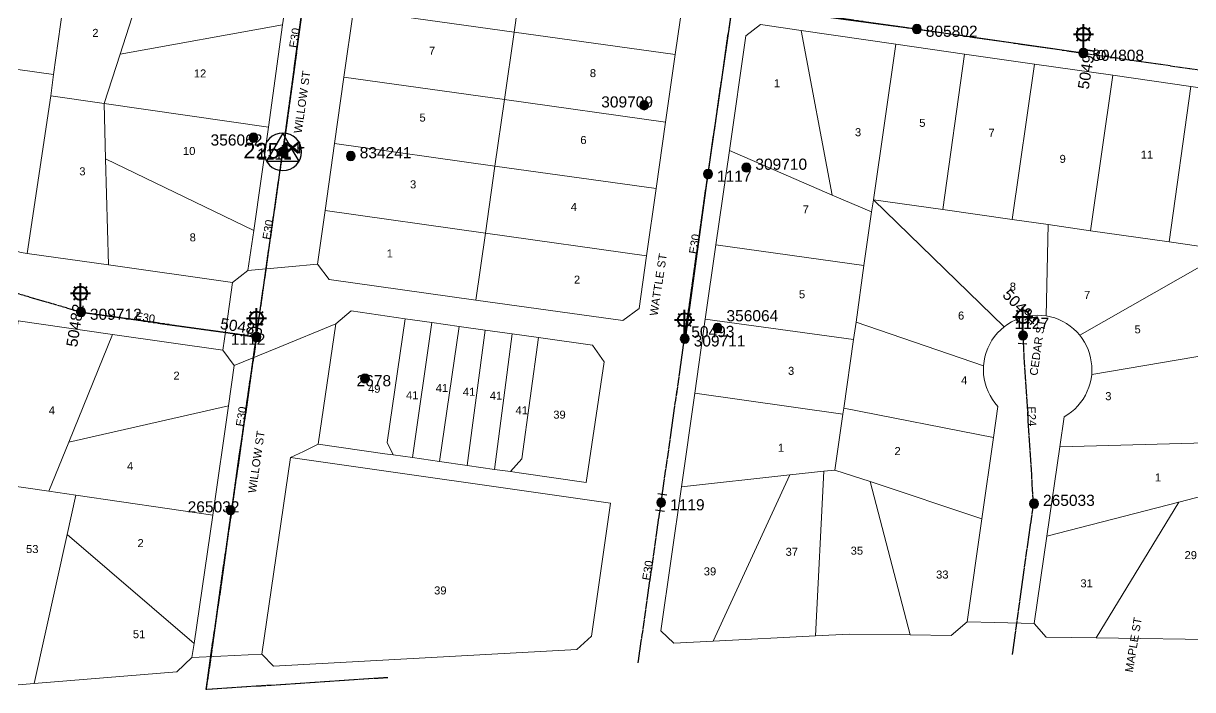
# Model space of a CAD drawing. Header units: metres. Extents: x 310453 to 311242, y 6256134 to 6256698.
# Drawn here: x 310601.4 to 310864.3, y 6256207.7 to 6256357.4 of the extents above; entities that cross this region are included whole.
import ezdxf
from ezdxf.enums import TextEntityAlignment as Align

# ---------------------------------------------------------------- set-up
doc = ezdxf.new("R2010")
doc.units = ezdxf.units.M
doc.linetypes.add('Cable Exist OH', pattern=[1, 1, 0])
doc.layers.get('0').update_dxf_attribs({"color": 6})
doc.layers.add('Cadastre Land Parcels_SP_EXT', color=9, linetype='Continuous', lineweight=5)
doc.layers.add('Cadastre Roads_SP_EXT', color=9, linetype='Continuous', lineweight=5)
for name, color, linetype in [('Equip_LV_EXT', 7, 'Continuous'), ('Equip_SP_LV_EXT', 7, 'Continuous'), ('Equip_SP_SL_EXT', 7, 'Continuous'), ('Mains_HV_EXT', 7, 'Continuous'), ('Mains_LV_EXT', 7, 'Continuous'), ('Mains_SL_EXT', 7, 'Continuous'), ('OH_Details_SP_MISC', 7, 'Continuous'), ('Sub_SP_TR_HV_LV_EXT', 7, 'Continuous'), ('SupportsOH_SP_TR_HV_LV_SL_EXT', 7, 'Continuous')]:
    doc.layers.add(name, color=color, linetype=linetype)
doc.styles.add('iecARIAL', font='arial.ttf', dxfattribs={"height": 2})
doc.styles.add('POLE_LABEL', font='arial.ttf')
doc.styles.get("Standard").update_dxf_attribs({"font": 'arial.ttf'})

# ---------------------------------------------------------------- blocks, each defined once
blk = doc.blocks.new('SUB_POLE_EXT')
blk.add_wipeout([(0, 4.22), (0.42, 4.2), (0.83, 4.14), (1.21, 4.05), (1.62, 3.9), (1.99, 3.72), (2.35, 3.51), (2.68, 3.26), (2.99, 2.99), (3.28, 2.66), (3.52, 2.34), (3.76, 1.92), (3.9, 1.62), (4.04, 1.23), (4.18, 0.63), (4.22, 0), (4.18, -0.61), (4.06, -1.15), (3.9, -1.62), (3.58, -2.24), (3.22, -2.73), (2.97, -3.01), (2.68, -3.26), (2.36, -3.5), (2, -3.72), (1.64, -3.89), (1.25, -4.03), (0.82, -4.14), (0.42, -4.2), (0, -4.22), (-0.41, -4.2), (-0.8, -4.15), (-1.21, -4.05), (-1.62, -3.9), (-1.99, -3.73), (-2.35, -3.51), (-2.68, -3.26), (-2.96, -3.02), (-3.23, -2.72), (-3.51, -2.35), (-3.71, -2.01), (-3.91, -1.6), (-4.05, -1.21), (-4.16, -0.76), (-4.22, -0.14), (-4.21, 0.39), (-4.14, 0.83), (-4.03, 1.27), (-3.9, 1.63), (-3.71, 2.02), (-3.5, 2.37), (-3.28, 2.67), (-2.99, 2.99), (-2.68, 3.27), (-2.33, 3.52), (-1.98, 3.73), (-1.63, 3.9), (-1.2, 4.05), (-0.78, 4.15), (-0.4, 4.21)])
blk.add_line((2.16, 0.48), (2.16, 0.48, 0))
blk.add_lwpolyline([(-4.22, 0, 1), (4.22, 0, 1)], format="xyb", close=True)
blk.add_lwpolyline([(2.14, 0.52), (0, 4.22), (-3.66, -2.11), (3.66, -2.11)], close=True)
for tag, height, flags, p in [('ASSET_NUM', 3.5, 8, (2, 2)), ('STREET_CODE', 0.2, 9, (1.5, 0)), ('CONSTRUCTED_VOLTAGE', 0.2, 9, (1.5, -0.2)), ('OPERATING_VOLTAGE', 0.2, 9, (1.5, -0.6)), ('OPERATED_BY', 0.2, 9, (1.5, -0.8)), ('ORIENTATION', 0.2, 9, (1.5, -1.2)), ('OWNED_BY', 0.2, 9, (1.5, -1.4)), ('SECONDARY_VOLTAGE', 0.2, 9, (1.5, -1.6)), ('STATE', 0.2, 9, (1.5, -1.8)), ('SUBSTATION_TYPE', 0.2, 9, (1.5, -2)), ('NO_PHASES', 0.2, 9, (1.5, -0.4)), ('MAINTAINED_BY', 0.2, 9, (1.5, -1)), ('USAGE', 0.2, 9, (1.5, -2.2)), ('LEGEND', 0.2, 9, (1.5, -2.4)), ('LOCATION', 0.2, 9, (1.5, -2.6)), ('STREETNAME', 0.2, 9, (1.5, -2.8)), ('SUBURB', 0.2, 9, (1.5, -3)), ('Z', 0.2, 1, (1.5, -3.4)), ('NOTES', 0.2, 9, (1.5, -3.2))]:
    blk.add_attdef(tag, text='', height=height, dxfattribs=dict(flags=flags)).set_placement(p, align=Align.MIDDLE_LEFT)
blk = doc.blocks.new('LV_OH_LINKS_OPEN_EXT')
for p, q in [((-0.17, 4.97), (-0.17, 5.46)), ((0.17, 4.97), (0.17, 5.46)), ((-0.17, 3), (-0.17, 2.5)), ((0.17, 3), (0.17, 2.5))]:
    blk.add_line(p, q)
blk.add_lwpolyline([(0, 2.99, 1), (0, 4.98, 1)], format="xyb", close=True)
at = {"flags": 9}
for tag, p in [('ACTUAL_STATUS', (0, 0)), ('CONSTRUCTED_VOLTAGE', (0, -0.2)), ('OPERATING_VOLTAGE', (0, -0.6)), ('ORIENTATION', (0, -0.8)), ('OWNED_BY', (0, -1)), ('STATE', (0, -1.2)), ('SWITCH_TYPE', (0, -1.4)), ('NO_PHASES', (0, -0.4)), ('USAGE', (0, -1.6)), ('LEGEND', (0, -1.8)), ('NOTES', (0, -2))]:
    blk.add_attdef(tag, text='', height=0.2, dxfattribs=at).set_placement(p, align=Align.MIDDLE_LEFT)
at = {"flags": 1}
blk.add_attdef('Z', (0, 0), '', height=0.2, dxfattribs=at)
blk = doc.blocks.new('LV_OH_LINKS_DISTFUSE_EXT')
for p, q in [((0, 0), (0.96, 0)), ((3.84, 0), (4.8, 0))]:
    blk.add_line(p, q)
blk.add_lwpolyline([(3.84, -1.2), (3.84, 1.2), (0.96, -1.2), (0.96, 1.2)], close=True)
at = {"flags": 9}
for tag, p in [('ACTUAL_STATUS', (0, 0)), ('CONSTRUCTED_VOLTAGE', (0, -0.2)), ('OPERATING_VOLTAGE', (0, -0.6)), ('ORIENTATION', (0, -0.8)), ('OWNED_BY', (0, -1)), ('STATE', (0, -1.2)), ('SWITCH_TYPE', (0, -1.4)), ('NO_PHASES', (0, -0.4)), ('USAGE', (0, -1.6)), ('NOTES', (0, -1.8))]:
    blk.add_attdef(tag, text='', height=0.2, dxfattribs=at).set_placement(p, align=Align.MIDDLE_LEFT)
at = {"flags": 1}
blk.add_attdef('Z', (0, 0), '', height=0.2, dxfattribs=at)
blk = doc.blocks.new('SL_LANTERN_EXT')
at = {"lineweight": 40}
for p, q in [((-1.46, 5.68), (-1.06, 5.28)), ((0, 1.97), (0, 6.47)), ((1.46, 5.68), (1.06, 5.28)), ((-2.25, 4.22), (2.25, 4.22)), ((-1.46, 2.76), (-1.06, 3.16)), ((0, 0), (0, 2.72)), ((1.46, 2.76), (1.06, 3.16))]:
    blk.add_line(p, q, dxfattribs=at)
blk.add_circle((0, 4.22), 1.5, dxfattribs=at)
at = {"style": 'iecARIAL', "flags": 8}
blk.add_attdef('ASSET_NUM', (1.5, 1.5), '', height=2.5, dxfattribs=at)
for tag, p, height, flags in [('OPERATING_VOLTAGE', (0.98, -1.65), 0.2, 9), ('ORIENTATION', (0.98, -1.85), 0.2, 9), ('OWNED_BY', (0.98, -2.05), 0.2, 9), ('STATE', (0.98, -2.25), 0.2, 9), ('CONSTRUCTED_VOLTAGE', (0.98, -0.65), 0.2, 9), ('CONTROL_TYPE', (0.98, -0.85), 0.2, 9), ('LANTERN_PURPOSE', (0.98, -1.05), 0.2, 9), ('LANTERN_TYPE', (0.98, -1.25), 0.2, 9), ('NO_PHASES', (0.98, -1.45), 0.2, 9), ('USAGE', (0.98, -2.45), 0.2, 9), ('CEXIST', (0.98, -2.65), 0.2, 9), ('LNUMBER', (2.18, -3.25), 2.5, 8), ('CNEW', (0.98, -2.85), 0.2, 9), ('CNUMBER', (0.98, -3.05), 0.2, 9), ('CREMOVE', (0.98, -3.25), 0.2, 9), ('CREPLACE', (0.98, -3.45), 0.2, 9), ('LKINGHEIGHT', (0.98, -3.65), 0.2, 9), ('LBRACKET', (0.98, -3.85), 0.2, 9), ('LBRACKETVOCAB', (0.98, -4.05), 0.2, 9), ('LCATEGORY', (0.98, -4.25), 0.2, 9), ('LCHARGE1', (0.98, -4.45), 0.2, 9), ('LCHARGE1PERCENT', (0.98, -4.65), 0.2, 9), ('LCHARGE2', (0.98, -4.85), 0.2, 9), ('LCHARGE2PERCENT', (0.98, -5.05), 0.2, 9), ('LCHARGE3', (0.98, -5.25), 0.2, 9), ('LCHARGE3PERCENT', (0.98, -5.45), 0.2, 9), ('LEXIST', (0.98, -5.65), 0.2, 9), ('LLAMP', (0.98, -5.85), 0.2, 9), ('LLAMPVOCAB', (0.98, -6.05), 0.2, 9), ('LMAST', (0.98, -6.25), 0.2, 9), ('LMASTVOCAB', (0.98, -6.45), 0.2, 9), ('LNEW', (0.98, -6.65), 0.2, 9), ('LANTNUMBER', (0.98, -6.85), 0.2, 9), ('LOUTREACH', (0.98, -7.25), 0.2, 9), ('LOUTREACHVOCAB', (0.98, -7.45), 0.2, 9), ('LRATECODE', (0.98, -7.65), 0.2, 9), ('LREMOVE', (0.98, -7.85), 0.2, 9), ('LREPLACE', (0.98, -8.05), 0.2, 9), ('STREETNAME', (0.98, -9.25), 0.2, 9), ('SUBURB', (0.98, -9.45), 0.2, 1), ('LTYPE', (0.98, -8.25), 0.2, 9), ('LTYPEVOCAB', (0.98, -8.45), 0.2, 9), ('LEGEND', (0.98, -8.65), 0.2, 9), ('LOCATION', (0.98, -8.85), 0.2, 9), ('NOTES', (0.98, -9.05), 0.2, 9)]:
    blk.add_attdef(tag, p, '', height=height, dxfattribs=dict(flags=flags))
blk = doc.blocks.new('POLE_EXT')
blk.add_hatch(color=256).paths.add_polyline_path([(-1, 0, 1), (1, 0, 1)])
blk.add_lwpolyline([(-1, 0, 1), (1, 0, 1)], format="xyb", close=True)
for tag, height, flags, p in [('pNumber', 2.5, 8, (-17.84, 2.07)), ('OWNED_BY', 0.2, 9, (1.35, -0.4)), ('SPECIAL_USE', 0.2, 9, (1.35, -0.8)), ('STATE', 0.2, 9, (1.35, -1)), ('cLV', 0.2, 9, (1.35, -1.4)), ('hDepth', 0.2, 9, (1.35, -1.6)), ('hDia', 0.2, 9, (1.35, -1.8)), ('cHV', 0.2, 9, (1.35, -2)), ('PARENT', 0.2, 9, (1.35, -0.6)), ('USAGE', 0.2, 9, (1.35, -1.2)), ('LBRACKET', 0.2, 9, (1.35, -2.2)), ('LExisting', 0.2, 9, (1.35, -2.4)), ('LANTNUMBER', 0.2, 9, (1.35, -2.6)), ('cLinedev', 0.2, 9, (1.35, -3.4)), ('pExisting', 0.2, 9, (1.35, -3.8)), ('pFooting', 0.2, 9, (1.35, -4.4)), ('pNew', 0.2, 9, (1.35, -4.6)), ('pRelocate', 0.2, 9, (1.35, -5)), ('pRemove', 0.2, 9, (1.35, -5.2)), ('LOther', 0.2, 9, (1.35, -2.8)), ('LRemove', 0.2, 9, (1.35, -3)), ('LEGEND', 0.2, 9, (1.35, -3.2)), ('LOCATION', 0.2, 9, (1.35, -3.6)), ('PFNUMBER', 0.2, 9, (1.35, -4)), ('NEWPFNUMBER', 0.2, 9, (1.35, -4.2)), ('pReplace', 0.2, 9, (1.35, -5.4)), ('pStay', 0.2, 9, (1.35, -5.6)), ('pType', 0.2, 9, (1.35, -5.8)), ('cspan', 0.2, 9, (1.35, -6)), ('STREETNAME', 0.2, 9, (1.35, -6.2)), ('SUBURB', 0.2, 9, (1.35, -6.4)), ('OPERATED_BY', 0.2, 9, (1.36, -7.01)), ('NOTES', 0.2, 9, (1.35, -6.6)), ('MAINTAINED_BY', 0.2, 9, (1.36, -6.81))]:
    blk.add_attdef(tag, text='', height=height, dxfattribs=dict(flags=flags)).set_placement(p, align=Align.MIDDLE_LEFT)
at = {"style": 'POLE_LABEL'}
for tag, height, flags, p in [('ASSET_NUM', 2.5, 8, (2, 2)), ('STRUCTURE_PLANT_NUMBER', 0.2, 9, (1.35, 0.03)), ('STREET_CODE', 0.2, 9, (1.35, -0.2))]:
    blk.add_attdef(tag, text='', height=height, dxfattribs=dict(at, flags=flags)).set_placement(p, align=Align.MIDDLE_LEFT)
at = {"flags": 1}
blk.add_attdef('Z', (1.35, -7.33), '', height=0.2, dxfattribs=at)
blk = doc.blocks.new('End Shackle_EXT')
blk.add_wipeout([(0, 0.25), (1.81, 0.25), (1.82, -0.25), (0, -0.25)])
blk.add_line((1.81, -1), (1.81, 1))
at = {"flags": 1}
blk.add_attdef('Z', (0, 0), '', height=0.2, dxfattribs=at)
at = {"flags": 9}
for tag, p in [('CONNECTOR_TYPE', (0, 0)), ('CONSTRUCTED_VOLTAGE', (0, -0.2)), ('OPERATING_VOLTAGE', (0, -0.6)), ('ORIENTATION', (0, -0.8)), ('OWNED_BY', (0, -1)), ('STATE', (0, -1.2)), ('NO_PHASES', (0, -0.4)), ('USAGE', (0, -1.4)), ('NOTES', (0, -1.6))]:
    blk.add_attdef(tag, text='', height=0.2, dxfattribs=at).set_placement(p, align=Align.MIDDLE_LEFT)

msp = doc.modelspace()

# ---------------------------------------------------------------- linework, layer by layer
at = {"layer": 'Cadastre Land Parcels_SP_EXT', "linetype": 'Continuous'}
for points in [[(310612.37, 6256375.97), (310594.29, 6256378.54), (310590.01, 6256348.49), (310592.09, 6256348.19), (310608.22, 6256345.89), (310612.37, 6256375.97)], [(310623.16, 6256350.47), (310630.52, 6256373.39), (310612.37, 6256375.97), (310608.22, 6256345.89), (310607.6, 6256341.08), (310619.59, 6256339.36), (310623.16, 6256350.47)], [(310713.88, 6256370.43), (310677.73, 6256375.46), (310675.61, 6256360.42), (310711.74, 6256355.4), (310713.88, 6256370.43)], [(310659.7, 6256357.08), (310661, 6256366.08), (310658.38, 6256369.43), (310630.52, 6256373.39), (310623.16, 6256350.47), (310659.7, 6256357.08)], [(310750.14, 6256365.4), (310713.88, 6256370.43), (310711.74, 6256355.4), (310747.99, 6256350.37), (310750.14, 6256365.4)], [(310711.74, 6256355.4), (310675.61, 6256360.42), (310673.49, 6256345.34), (310709.61, 6256340.29), (310711.74, 6256355.4)], [(310747.99, 6256350.37), (310711.74, 6256355.4), (310709.61, 6256340.29), (310745.83, 6256335.23), (310747.99, 6256350.37)], [(310776.34, 6256355.83), (310767.16, 6256357.18), (310763.85, 6256354.6), (310760.17, 6256328.83), (310783.32, 6256318.82), (310776.34, 6256355.83)], [(310797.63, 6256352.76), (310776.34, 6256355.83), (310783.32, 6256318.82), (310792.14, 6256315.04), (310792.6, 6256317.73), (310797.63, 6256352.76)], [(310813.07, 6256350.51), (310797.63, 6256352.76), (310792.6, 6256317.73), (310808.14, 6256315.54), (310813.07, 6256350.51)], [(310828.78, 6256348.26), (310813.07, 6256350.51), (310808.14, 6256315.54), (310823.73, 6256313.31), (310828.78, 6256348.26)], [(310607.6, 6256341.08), (310608.22, 6256345.89), (310592.09, 6256348.19), (310586.98, 6256312.39), (310588.59, 6256311.66), (310590.17, 6256310.87), (310591.73, 6256310.02), (310593.24, 6256309.11), (310594.44, 6256308.4), (310595.68, 6256307.76), (310596.95, 6256307.19), (310598.26, 6256306.7), (310599.59, 6256306.28), (310600.94, 6256305.94), (310602.3, 6256305.68), (310607.6, 6256341.08)], [(310846.39, 6256345.72), (310828.78, 6256348.26), (310823.73, 6256313.31), (310831.82, 6256312.16), (310841.36, 6256310.79), (310846.39, 6256345.72)], [(310709.61, 6256340.29), (310673.49, 6256345.34), (310671.38, 6256330.37), (310707.46, 6256325.32), (310709.61, 6256340.29)], [(310863.91, 6256343.19), (310846.39, 6256345.72), (310841.36, 6256310.79), (310859.03, 6256308.27), (310863.91, 6256343.19)], [(310881.14, 6256340.68), (310863.91, 6256343.19), (310859.03, 6256308.27), (310872.41, 6256306.34), (310876.21, 6256305.82), (310881.14, 6256340.68)], [(310619.91, 6256326.95), (310619.59, 6256339.36), (310607.6, 6256341.08), (310602.3, 6256305.68), (310620.54, 6256303.15), (310619.91, 6256326.95)], [(310745.83, 6256335.23), (310709.61, 6256340.29), (310707.46, 6256325.32), (310743.7, 6256320.27), (310745.83, 6256335.23)], [(310707.46, 6256325.32), (310671.38, 6256330.37), (310669.26, 6256315.33), (310705.32, 6256310.25), (310707.46, 6256325.32)], [(310792.14, 6256315.04), (310783.32, 6256318.82), (310760.17, 6256328.83), (310757.15, 6256307.63), (310790.4, 6256303.02), (310792.14, 6256315.04)], [(310743.7, 6256320.27), (310707.46, 6256325.32), (310705.32, 6256310.25), (310741.51, 6256305.18), (310743.7, 6256320.27)], [(310821.96, 6256289.22), (310792.6, 6256317.73), (310792.14, 6256315.04), (310790.4, 6256303.02), (310788.66, 6256290.23), (310817.31, 6256280.45), (310817.43, 6256281.47), (310817.62, 6256282.47), (310817.9, 6256283.45), (310818.27, 6256284.41), (310818.71, 6256285.33), (310819.22, 6256286.21), (310819.81, 6256287.05), (310820.47, 6256287.83), (310821.19, 6256288.56), (310821.96, 6256289.22)], [(310808.14, 6256315.54), (310792.6, 6256317.73), (310821.96, 6256289.22), (310822.78, 6256289.81), (310823.64, 6256290.33), (310824.55, 6256290.77), (310825.48, 6256291.14), (310826.44, 6256291.43), (310827.43, 6256291.64), (310828.42, 6256291.77), (310829.43, 6256291.82), (310830.44, 6256291.78), (310831.43, 6256291.66), (310831.82, 6256312.16), (310823.73, 6256313.31), (310808.14, 6256315.54)], [(310705.32, 6256310.25), (310669.26, 6256315.33), (310667.56, 6256303.29), (310670.21, 6256299.85), (310703.17, 6256295.22), (310705.32, 6256310.25)], [(310841.36, 6256310.79), (310831.82, 6256312.16), (310831.43, 6256291.66), (310832.4, 6256291.47), (310833.34, 6256291.19), (310834.26, 6256290.84), (310835.15, 6256290.42), (310836, 6256289.93), (310836.82, 6256289.37), (310837.58, 6256288.75), (310838.29, 6256288.07), (310838.94, 6256287.33), (310872.41, 6256306.34), (310859.03, 6256308.27), (310841.36, 6256310.79)], [(310741.51, 6256305.18), (310705.32, 6256310.25), (310703.17, 6256295.22), (310736.24, 6256290.6), (310739.85, 6256293.32), (310741.51, 6256305.18)], [(310790.4, 6256303.02), (310757.15, 6256307.63), (310754.76, 6256290.9), (310788.09, 6256286.32), (310788.66, 6256290.23), (310790.4, 6256303.02)], [(310841.64, 6256278.51), (310873.04, 6256283.83), (310874.05, 6256290.9), (310875.82, 6256303.07), (310876.21, 6256305.82), (310872.41, 6256306.34), (310838.94, 6256287.33), (310839.51, 6256286.58), (310840.02, 6256285.78), (310840.46, 6256284.95), (310840.84, 6256284.08), (310841.15, 6256283.19), (310841.39, 6256282.27), (310841.56, 6256281.34), (310841.66, 6256280.4), (310841.69, 6256279.46), (310841.64, 6256278.51)], [(310687.3, 6256291.03), (310675.09, 6256292.76), (310671.7, 6256289.86), (310667.71, 6256262.8), (310682.73, 6256260.67), (310684.59, 6256260.4), (310683.24, 6256263.24), (310687.3, 6256291.03)], [(310621.47, 6256287.5), (310600.23, 6256290.55), (310595.16, 6256254.02), (310607.14, 6256252.26), (310611.62, 6256263.25), (310621.47, 6256287.5)], [(310693.24, 6256290.19), (310687.3, 6256291.03), (310683.24, 6256263.24), (310684.59, 6256260.4), (310688.89, 6256259.8), (310693.24, 6256290.19)], [(310699.41, 6256289.31), (310693.24, 6256290.19), (310688.89, 6256259.8), (310695.02, 6256258.93), (310699.41, 6256289.31)], [(310785.9, 6256270.94), (310788.09, 6256286.32), (310754.76, 6256290.9), (310752.39, 6256274.3), (310785.65, 6256269.59), (310785.9, 6256270.94)], [(310817.31, 6256280.45), (310788.66, 6256290.23), (310788.09, 6256286.32), (310785.9, 6256270.94), (310819.53, 6256264.33), (310820.53, 6256271.33), (310819.88, 6256272.09), (310819.3, 6256272.89), (310818.79, 6256273.74), (310818.35, 6256274.64), (310817.98, 6256275.56), (310817.69, 6256276.51), (310817.47, 6256277.48), (310817.34, 6256278.47), (310817.28, 6256279.46), (310817.31, 6256280.45)], [(310646.26, 6256283.96), (310621.47, 6256287.5), (310611.62, 6256263.25), (310647.56, 6256271.43), (310648.85, 6256280.53), (310646.26, 6256283.96)], [(310705.27, 6256288.48), (310699.41, 6256289.31), (310695.02, 6256258.93), (310701.23, 6256258.06), (310705.27, 6256288.48)], [(310711.34, 6256287.62), (310705.27, 6256288.48), (310701.23, 6256258.06), (310707.34, 6256257.17), (310711.34, 6256287.62)], [(310717.26, 6256286.78), (310711.34, 6256287.62), (310707.34, 6256257.17), (310710.97, 6256256.66), (310713.49, 6256259.5), (310717.26, 6256286.78)], [(310731.99, 6256281.34), (310729.38, 6256285.07), (310717.26, 6256286.78), (310713.49, 6256259.5), (310710.97, 6256256.66), (310712.92, 6256256.39), (310727.99, 6256254.25), (310731.99, 6256281.34)], [(310871.68, 6256274.26), (310873.04, 6256283.83), (310841.64, 6256278.51), (310841.51, 6256277.54), (310841.3, 6256276.57), (310841.02, 6256275.63), (310840.66, 6256274.71), (310840.23, 6256273.83), (310839.72, 6256272.98), (310839.16, 6256272.18), (310838.52, 6256271.42), (310837.83, 6256270.72), (310837.09, 6256270.07), (310836.29, 6256269.49), (310835.45, 6256268.98), (310834.47, 6256262.24), (310870.09, 6256263.19), (310871.68, 6256274.26)], [(310785.65, 6256269.59), (310752.39, 6256274.3), (310749.38, 6256253.25), (310773.75, 6256255.91), (310781.44, 6256256.74), (310783.89, 6256256.97), (310785.65, 6256269.59)], [(310644.03, 6256246.84), (310647.56, 6256271.43), (310611.62, 6256263.25), (310607.14, 6256252.26), (310613.22, 6256251.37), (310644.03, 6256246.84)], [(310819.53, 6256264.33), (310785.9, 6256270.94), (310785.65, 6256269.59), (310783.89, 6256256.97), (310791.81, 6256254.41), (310816.94, 6256246.07), (310819.53, 6256264.33)], [(310869.31, 6256257.59), (310870.09, 6256263.19), (310834.47, 6256262.24), (310831.54, 6256242.17), (310861.22, 6256249.81), (310868.47, 6256251.69), (310869.31, 6256257.59)], [(310733.46, 6256249.61), (310661.47, 6256259.81), (310655, 6256215.66), (310657.65, 6256212.93), (310725.84, 6256216.69), (310729.2, 6256219.65), (310733.46, 6256249.61)], [(310773.75, 6256255.91), (310749.38, 6256253.25), (310744.76, 6256220.88), (310747.67, 6256218.1), (310756.52, 6256218.56), (310773.75, 6256255.91)], [(310781.44, 6256256.74), (310773.75, 6256255.91), (310756.52, 6256218.56), (310779.55, 6256219.76), (310781.44, 6256256.74)], [(310791.81, 6256254.41), (310783.89, 6256256.97), (310781.44, 6256256.74), (310779.55, 6256219.76), (310787.14, 6256220.15), (310800.81, 6256219.96), (310791.81, 6256254.41)], [(310611.24, 6256242.54), (310613.22, 6256251.37), (310607.14, 6256252.26), (310595.16, 6256254.02), (310594.78, 6256251.52), (310588.66, 6256207.77), (310603.87, 6256209.03), (310611.24, 6256242.54)], [(310813.65, 6256222.87), (310816.94, 6256246.07), (310791.81, 6256254.41), (310800.81, 6256219.96), (310810.05, 6256219.83), (310813.65, 6256222.87)], [(310644.03, 6256246.84), (310613.22, 6256251.37), (310611.24, 6256242.54), (310639.79, 6256218.03), (310644.03, 6256246.84)], [(310867.57, 6256245.38), (310868.47, 6256251.69), (310861.22, 6256249.81), (310842.63, 6256219.3), (310872.72, 6256218.83), (310867.57, 6256245.38)], [(310842.63, 6256219.3), (310861.22, 6256249.81), (310831.54, 6256242.17), (310828.67, 6256222.52), (310831.41, 6256219.47), (310842.63, 6256219.3)], [(310639.79, 6256218.03), (310611.24, 6256242.54), (310603.87, 6256209.03), (310635.91, 6256211.67), (310639.32, 6256214.87), (310639.79, 6256218.03)]]:
    msp.add_lwpolyline(points, close=True, dxfattribs=at)
at = {"layer": 'Cadastre Roads_SP_EXT', "linetype": 'Continuous'}
msp.add_lwpolyline([(310600.23, 6256290.55), (310621.47, 6256287.5), (310646.26, 6256283.96), (310647.36, 6256291.62), (310648.45, 6256299.18), (310620.54, 6256303.15), (310602.3, 6256305.68), (310600.94, 6256305.94)], dxfattribs=at)
for points in [[(310667.71, 6256262.8), (310671.7, 6256289.86), (310658.54, 6256284.48), (310648.85, 6256280.53), (310647.56, 6256271.43), (310644.03, 6256246.84), (310639.79, 6256218.03), (310639.32, 6256214.87), (310645.84, 6256215.2), (310655, 6256215.66), (310661.47, 6256259.81), (310664.4, 6256261.21), (310667.71, 6256262.8)], [(310831.43, 6256291.66), (310830.44, 6256291.78), (310829.43, 6256291.82), (310828.42, 6256291.77), (310827.43, 6256291.64), (310826.44, 6256291.43), (310825.48, 6256291.14), (310824.55, 6256290.77), (310823.64, 6256290.33), (310822.78, 6256289.81), (310821.96, 6256289.22), (310821.19, 6256288.56), (310820.47, 6256287.83), (310819.81, 6256287.05), (310819.22, 6256286.21), (310818.71, 6256285.33), (310818.27, 6256284.41), (310817.9, 6256283.45), (310817.62, 6256282.47), (310817.43, 6256281.47), (310817.31, 6256280.45), (310817.28, 6256279.46), (310817.34, 6256278.47), (310817.47, 6256277.48), (310817.69, 6256276.51), (310817.98, 6256275.56), (310818.35, 6256274.64), (310818.79, 6256273.74), (310819.3, 6256272.89), (310819.88, 6256272.09), (310820.53, 6256271.33), (310819.53, 6256264.33), (310816.94, 6256246.07), (310813.65, 6256222.87), (310819.89, 6256222.73), (310828.67, 6256222.52), (310831.54, 6256242.17), (310834.47, 6256262.24), (310835.45, 6256268.98), (310836.29, 6256269.49), (310837.09, 6256270.07), (310837.83, 6256270.72), (310838.52, 6256271.42), (310839.16, 6256272.18), (310839.72, 6256272.98), (310840.23, 6256273.83), (310840.66, 6256274.71), (310841.02, 6256275.63), (310841.3, 6256276.57), (310841.51, 6256277.54), (310841.64, 6256278.51), (310841.69, 6256279.46), (310841.66, 6256280.4), (310841.56, 6256281.34), (310841.39, 6256282.27), (310841.15, 6256283.19), (310840.84, 6256284.08), (310840.46, 6256284.95), (310840.02, 6256285.78), (310839.51, 6256286.58), (310838.94, 6256287.33), (310838.29, 6256288.07), (310837.58, 6256288.75), (310836.82, 6256289.37), (310836, 6256289.93), (310835.15, 6256290.42), (310834.26, 6256290.84), (310833.34, 6256291.19), (310832.4, 6256291.47), (310831.43, 6256291.66)]]:
    msp.add_lwpolyline(points, close=True, dxfattribs=at)
at = {"layer": 'Mains_LV_EXT', "color": 7, "linetype": 'Cable Exist OH'}
for points in [[(310755.38, 6256323.56), (310760.94, 6256362.04)], [(310761.04, 6256362), (310802.33, 6256356.13)]]:
    msp.add_lwpolyline(points, dxfattribs=at)
at = {"layer": 'Mains_LV_EXT', "linetype": 'Cable Exist OH'}
for points in [[(310802.33, 6256356.13), (310839.77, 6256350.72)], [(310839.77, 6256350.72), (310880.34, 6256344.85)], [(310750.09, 6256286.56), (310755.38, 6256323.56)], [(310614.25, 6256292.51), (310575.26, 6256303.91)], [(310614.25, 6256292.51), (310653.82, 6256286.92)], [(310653.82, 6256286.92), (310648.41, 6256249.24)], [(310648.41, 6256249.24), (310642.51, 6256207.68)], [(310823.82, 6256215.55), (310828.56, 6256249.45)]]:
    msp.add_lwpolyline(points, dxfattribs=at)
at = {"layer": 'Mains_LV_EXT', "linetype": 'Continuous'}
msp.add_lwpolyline([(310654.1, 6256288.91, 0.563672), (310651.84, 6256287.21)], format="xyb", dxfattribs=at)
at = {"layer": 'Mains_SL_EXT', "linetype": 'Cable Exist OH'}
for points in [[(310750.09, 6256286.55), (310755.38, 6256323.56), (310760.94, 6256362.04)], [(310760.94, 6256362.04), (310802.33, 6256356.13), (310839.77, 6256350.72)], [(310839.77, 6256350.72), (310880.34, 6256344.85), (310918.52, 6256339.21)], [(310614.25, 6256292.51), (310575.26, 6256303.91), (310541.81, 6256308.67)], [(310653.82, 6256286.92), (310614.25, 6256292.51)], [(310642.51, 6256207.68), (310648.41, 6256249.24), (310653.82, 6256286.92)]]:
    msp.add_lwpolyline(points, dxfattribs=at)
at = {"layer": 'OH_Details_SP_MISC', "color": 7, "linetype": 'Continuous', "flags": 128}
for points in [[(310760.89, 6256361.78), (310755.34, 6256323.66), (310750.27, 6256286.95)], [(310761.14, 6256361.66), (310802.62, 6256356.11), (310840.15, 6256350.68)]]:
    msp.add_lwpolyline(points, dxfattribs=at)

# ---------------------------------------------------------------- block references
at = {"layer": 'Equip_SP_LV_EXT', "rotation": 263.6060170864628}
msp.add_blockref('LV_OH_LINKS_OPEN_EXT', (310839.77, 6256350.72), dxfattribs=at)
at = {"layer": 'Equip_SP_SL_EXT'}
ref = msp.add_blockref('SL_LANTERN_EXT', (310839.77, 6256350.72), dxfattribs=at)
ref.add_attrib('ASSET_NUM', '50491', dxfattribs={"layer": '0', "height": 2.5, "rotation": 80.7239, "style": 'iecARIAL'}).set_placement((310841.27, 6256352.22), align=Align.MIDDLE_RIGHT)
ref = msp.add_blockref('SL_LANTERN_EXT', (310614.25, 6256292.51), dxfattribs=at)
ref.add_attrib('ASSET_NUM', '50482', dxfattribs={"layer": '0', "height": 2.5, "rotation": 81.0171, "style": 'iecARIAL'}).set_placement((310615.75, 6256294.01), align=Align.BOTTOM_RIGHT)
ref = msp.add_blockref('SL_LANTERN_EXT', (310826.18, 6256287.25), dxfattribs=at)
ref.add_attrib('ASSET_NUM', '50494', dxfattribs={"layer": '0', "height": 2.5, "rotation": 314.7105, "style": 'iecARIAL'}).set_placement((310827.69, 6256288.75), align=Align.BOTTOM_RIGHT)
ref = msp.add_blockref('SL_LANTERN_EXT', (310653.82, 6256286.92), dxfattribs=at)
ref.add_attrib('ASSET_NUM', '50485', dxfattribs={"layer": '0', "height": 2.5, "rotation": 350.7095, "style": 'iecARIAL'}).set_placement((310655.32, 6256288.43), align=Align.MIDDLE_RIGHT)
ref = msp.add_blockref('SL_LANTERN_EXT', (310750.09, 6256286.55), dxfattribs=at)
ref.add_attrib('ASSET_NUM', '50493', dxfattribs={"layer": '0', "height": 2.5, "rotation": 0.812, "style": 'iecARIAL'}).set_placement((310751.59, 6256288.05), align=Align.MIDDLE_LEFT)
at = {"layer": 'Sub_SP_TR_HV_LV_EXT'}
ref = msp.add_blockref('SUB_POLE_EXT', (310659.75, 6256328.53), dxfattribs=at)
ref.add_attrib('ASSET_NUM', '2251', dxfattribs={"layer": '0', "height": 3.5}).set_placement((310661.75, 6256328.78), align=Align.MIDDLE_RIGHT)
at = {"layer": 'SupportsOH_SP_TR_HV_LV_SL_EXT'}
ref = msp.add_blockref('POLE_EXT', (310802.33, 6256356.13), dxfattribs=at)
ref.add_attrib('ASSET_NUM', '805802', dxfattribs={"layer": '0', "height": 2.5, "style": 'POLE_LABEL'}).set_placement((310804.33, 6256356.88), align=Align.TOP_LEFT)
ref = msp.add_blockref('POLE_EXT', (310839.77, 6256350.72), dxfattribs=at)
ref.add_attrib('ASSET_NUM', '804808', dxfattribs={"layer": '0', "height": 2.5, "style": 'POLE_LABEL'}).set_placement((310841.77, 6256351.47), align=Align.TOP_LEFT)
ref = msp.add_blockref('POLE_EXT', (310741, 6256339), dxfattribs=at)
ref.add_attrib('ASSET_NUM', '309709', dxfattribs={"layer": '0', "height": 2.5, "style": 'POLE_LABEL'}).set_placement((310743, 6256339.75), align=Align.MIDDLE_RIGHT)
ref = msp.add_blockref('POLE_EXT', (310675.04, 6256327.59), dxfattribs=at)
ref.add_attrib('ASSET_NUM', '834241', dxfattribs={"layer": '0', "height": 2.5, "style": 'POLE_LABEL'}).set_placement((310677.04, 6256328.34), align=Align.MIDDLE_LEFT)
ref = msp.add_blockref('POLE_EXT', (310764, 6256325), dxfattribs=at)
ref.add_attrib('ASSET_NUM', '309710', dxfattribs={"layer": '0', "height": 2.5, "style": 'POLE_LABEL'}).set_placement((310766, 6256325.75), align=Align.MIDDLE_LEFT)
ref = msp.add_blockref('POLE_EXT', (310755.38, 6256323.56), dxfattribs=at)
ref.add_attrib('ASSET_NUM', '1117', dxfattribs={"layer": '0', "height": 2.5, "style": 'POLE_LABEL'}).set_placement((310757.38, 6256324.31), align=Align.TOP_LEFT)
ref = msp.add_blockref('POLE_EXT', (310614.37, 6256292.53), dxfattribs=at)
ref.add_attrib('ASSET_NUM', '309712', dxfattribs={"layer": '0', "height": 2.5, "style": 'POLE_LABEL'}).set_placement((310616.37, 6256293.28), align=Align.TOP_LEFT)
ref = msp.add_blockref('POLE_EXT', (310757.51, 6256288.95), dxfattribs=at)
ref.add_attrib('ASSET_NUM', '356064', dxfattribs={"layer": '0', "height": 2.5, "style": 'POLE_LABEL'}).set_placement((310759.51, 6256289.7), align=Align.BOTTOM_LEFT)
ref = msp.add_blockref('POLE_EXT', (310653.82, 6256286.92), dxfattribs=at)
ref.add_attrib('ASSET_NUM', '1112', dxfattribs={"layer": '0', "height": 2.5, "style": 'POLE_LABEL'}).set_placement((310655.82, 6256287.67), align=Align.TOP_RIGHT)
ref = msp.add_blockref('POLE_EXT', (310750.14, 6256286.54), dxfattribs=at)
ref.add_attrib('ASSET_NUM', '309711', dxfattribs={"layer": '0', "height": 2.5, "style": 'POLE_LABEL'}).set_placement((310752.14, 6256287.29), align=Align.TOP_LEFT)
ref = msp.add_blockref('POLE_EXT', (310678.22, 6256277.59), dxfattribs=at)
ref.add_attrib('ASSET_NUM', '2678', dxfattribs={"layer": '0', "height": 2.5, "style": 'POLE_LABEL'}).set_placement((310680.22, 6256278.34), align=Align.TOP_CENTER)
ref = msp.add_blockref('POLE_EXT', (310828.69, 6256249.46), dxfattribs=at)
ref.add_attrib('ASSET_NUM', '265033', dxfattribs={"layer": '0', "height": 2.5, "style": 'POLE_LABEL'}).set_placement((310830.69, 6256250.21), align=Align.MIDDLE_LEFT)
ref = msp.add_blockref('POLE_EXT', (310648, 6256248), dxfattribs=at)
ref.add_attrib('ASSET_NUM', '265032', dxfattribs={"layer": '0', "height": 2.5, "style": 'POLE_LABEL'}).set_placement((310650, 6256248.75), align=Align.MIDDLE_RIGHT)

# ---------------------------------------------------------------- texts
at = {"layer": 'Cadastre Land Parcels_SP_EXT'}
for s, p in [('2', (310616.91, 6256354.36)), ('7', (310692.61, 6256350.36)), ('12', (310639.74, 6256345.24)), ('8', (310728.79, 6256345.32)), ('1', (310770.17, 6256343.05)), ('5', (310690.48, 6256335.33)), ('5', (310802.86, 6256334.14)), ('6', (310726.65, 6256330.28)), ('3', (310788.41, 6256332.04)), ('7', (310818.43, 6256331.9)), ('10', (310637.3, 6256327.82)), ('9', (310834.42, 6256326.05)), ('11', (310852.67, 6256326.99)), ('3', (310613.99, 6256323.25)), ('3', (310688.36, 6256320.32)), ('4', (310724.5, 6256315.26)), ('7', (310776.64, 6256314.67)), ('8', (310638.8, 6256308.4)), ('1', (310683.11, 6256304.79)), ('2', (310725.22, 6256298.91)), ('8', (310823.22, 6256297.34)), ('5', (310775.81, 6256295.62)), ('7', (310839.92, 6256295.47)), ('6', (310811.58, 6256290.83)), ('5', (310851.27, 6256287.74)), ('2', (310635.15, 6256277.33)), ('3', (310773.36, 6256278.41)), ('4', (310812.27, 6256276.3)), ('49', (310678.91, 6256274.39)), ('41', (310687.45, 6256272.93)), ('41', (310694.14, 6256274.56)), ('41', (310700.23, 6256273.7)), ('41', (310706.29, 6256272.83)), ('3', (310844.69, 6256272.72)), ('4', (310607.12, 6256269.52)), ('41', (310712.08, 6256269.55)), ('39', (310720.57, 6256268.57)), ('1', (310771.08, 6256261.13)), ('2', (310797.29, 6256260.38)), ('4', (310624.71, 6256257.03)), ('1', (310855.85, 6256254.45)), ('53', (310602.01, 6256238.36)), ('2', (310627.07, 6256239.7)), ('35', (310787.44, 6256238)), ('37', (310772.81, 6256237.74)), ('29', (310862.52, 6256237)), ('39', (310754.41, 6256233.34)), ('33', (310806.65, 6256232.63)), ('31', (310839.1, 6256230.66)), ('39', (310693.77, 6256229.06)), ('51', (310626.03, 6256219.23))]:
    msp.add_text(s, height=1.8, dxfattribs=at).set_placement(p)
at = {"layer": 'Cadastre Roads_SP_EXT'}
for s, rotation, p in [('WATTLE ST', 81.2881, (310744, 6256291.56)), ('CEDAR ST', 81.8046, (310829.43, 6256278.14)), ('WILLOW ST', 81.6995, (310653.68, 6256251.73)), ('MAPLE ST', 80.6283, (310850.89, 6256211.46))]:
    msp.add_text(s, height=1.8, rotation=rotation, dxfattribs=at).set_placement(p)
at = {"layer": 'Mains_LV_EXT'}
for s, rotation, p in [('E30', 81.1398, (310662.93, 6256351.79)), ('E30', 80.8048, (310656.92, 6256308.69)), ('E30', 80.7584, (310752.83, 6256305.47)), ('E30', 350.8574, (310626.45, 6256290.78)), ('E30', 80.801, (310650.93, 6256266.69)), ('E24', 272.4488, (310827.19, 6256271.28)), ('E30', 80.7732, (310742.31, 6256232.12))]:
    msp.add_text(s, height=1.8, rotation=rotation, dxfattribs=at).set_placement(p)

# ---------------------------------------------------------------- next in the draw order: linework, layer by layer
at = {"layer": 'Cadastre Land Parcels_SP_EXT', "linetype": 'Continuous'}
for points in [[(310656.5, 6256334.06), (310659.7, 6256357.08), (310623.16, 6256350.47), (310619.59, 6256339.36), (310656.5, 6256334.06)], [(310656.5, 6256334.06), (310619.59, 6256339.36), (310619.91, 6256326.95), (310653.21, 6256310.88), (310656.5, 6256334.06)], [(310653.21, 6256310.88), (310619.91, 6256326.95), (310620.54, 6256303.15), (310648.45, 6256299.18), (310651.9, 6256301.85), (310653.21, 6256310.88)]]:
    msp.add_lwpolyline(points, close=True, dxfattribs=at)
at = {"layer": 'Cadastre Roads_SP_EXT', "linetype": 'Continuous'}
msp.add_lwpolyline([(310675.61, 6256360.42), (310667.21, 6256363.67), (310661, 6256366.08), (310659.7, 6256357.08), (310656.5, 6256334.06), (310653.21, 6256310.88), (310651.9, 6256301.85), (310661.05, 6256302.69), (310667.56, 6256303.29), (310669.26, 6256315.33), (310671.38, 6256330.37), (310673.49, 6256345.34), (310675.61, 6256360.42)], close=True, dxfattribs=at)
at = {"layer": 'Mains_HV_EXT', "linetype": 'Cable Exist OH'}
msp.add_lwpolyline([(310683.39, 6256210.35), (310642.51, 6256207.68), (310659.75, 6256328.53)], dxfattribs=at)
at = {"layer": 'Mains_LV_EXT', "linetype": 'Cable Exist OH'}
for points in [[(310665.77, 6256372.6), (310659.75, 6256328.53)], [(310653.82, 6256286.92), (310659.75, 6256328.53)]]:
    msp.add_lwpolyline(points, dxfattribs=at)
at = {"layer": 'Mains_SL_EXT', "linetype": 'Cable Exist OH'}
msp.add_lwpolyline([(310653.82, 6256286.92), (310659.75, 6256328.53), (310665.77, 6256372.6)], dxfattribs=at)

# ---------------------------------------------------------------- next in the draw order: block references
at = {"layer": 'Equip_LV_EXT'}
for p in [(310659.35, 6256329.45), (310659.75, 6256329.53)]:
    msp.add_blockref('LV_OH_LINKS_DISTFUSE_EXT', p, dxfattribs=at)
at = {"layer": 'Mains_LV_EXT'}
for p, rotation in [((310826.18, 6256287.25), 266.9625675525666), ((310744.83, 6256249.71), 261.8374905341908)]:
    msp.add_blockref('End Shackle_EXT', p, dxfattribs=dict(at, rotation=rotation))
at = {"layer": 'SupportsOH_SP_TR_HV_LV_SL_EXT'}
ref = msp.add_blockref('POLE_EXT', (310653.16, 6256331.69), dxfattribs=at)
ref.add_attrib('ASSET_NUM', '356062', dxfattribs={"layer": '0', "height": 2.5, "style": 'POLE_LABEL'}).set_placement((310655.16, 6256332.44), align=Align.TOP_RIGHT)
ref = msp.add_blockref('POLE_EXT', (310659.75, 6256328.53), dxfattribs=at)
ref.add_attrib('ASSET_NUM', '1111', dxfattribs={"layer": '0', "height": 2.5, "style": 'POLE_LABEL'}).set_placement((310661.75, 6256329.28), align=Align.TOP_RIGHT)

# ---------------------------------------------------------------- next in the draw order: texts
at = {"layer": 'Cadastre Roads_SP_EXT'}
msp.add_text('WILLOW ST', height=1.8, rotation=81.9624, dxfattribs=at).set_placement((310663.99, 6256332.59))

# ---------------------------------------------------------------- next in the draw order: linework, layer by layer
at = {"layer": 'Mains_LV_EXT', "linetype": 'Cable Exist OH'}
msp.add_lwpolyline([(310828.56, 6256249.45), (310826.18, 6256287.25)], dxfattribs=at)
at = {"layer": 'Mains_SL_EXT', "linetype": 'Cable Exist OH'}
msp.add_lwpolyline([(310823.82, 6256215.55), (310828.56, 6256249.45), (310826.18, 6256287.25)], dxfattribs=at)

# ---------------------------------------------------------------- next in the draw order: block references
at = {"layer": 'Mains_LV_EXT', "rotation": 81.89420641804404}
msp.add_blockref('End Shackle_EXT', (310744.83, 6256249.71), dxfattribs=at)
at = {"layer": 'SupportsOH_SP_TR_HV_LV_SL_EXT'}
ref = msp.add_blockref('POLE_EXT', (310826.18, 6256287.25), dxfattribs=at)
ref.add_attrib('ASSET_NUM', '1127', dxfattribs={"layer": '0', "height": 2.5, "style": 'POLE_LABEL'}).set_placement((310828.19, 6256288), align=Align.BOTTOM_CENTER)

# ---------------------------------------------------------------- next in the draw order: linework, layer by layer
at = {"layer": 'Mains_LV_EXT', "linetype": 'Cable Exist OH'}
for points in [[(310744.83, 6256249.71), (310750.09, 6256286.56)], [(310739.67, 6256213.68), (310744.83, 6256249.71)]]:
    msp.add_lwpolyline(points, dxfattribs=at)
at = {"layer": 'Mains_SL_EXT', "linetype": 'Cable Exist OH'}
msp.add_lwpolyline([(310739.67, 6256213.68), (310744.83, 6256249.71), (310750.09, 6256286.55)], dxfattribs=at)

# ---------------------------------------------------------------- next in the draw order: block references
at = {"layer": 'SupportsOH_SP_TR_HV_LV_SL_EXT'}
ref = msp.add_blockref('POLE_EXT', (310744.83, 6256249.71), dxfattribs=at)
ref.add_attrib('ASSET_NUM', '1119', dxfattribs={"layer": '0', "height": 2.5, "style": 'POLE_LABEL'}).set_placement((310746.83, 6256250.46), align=Align.TOP_LEFT)

doc.saveas('drawing.dxf')
